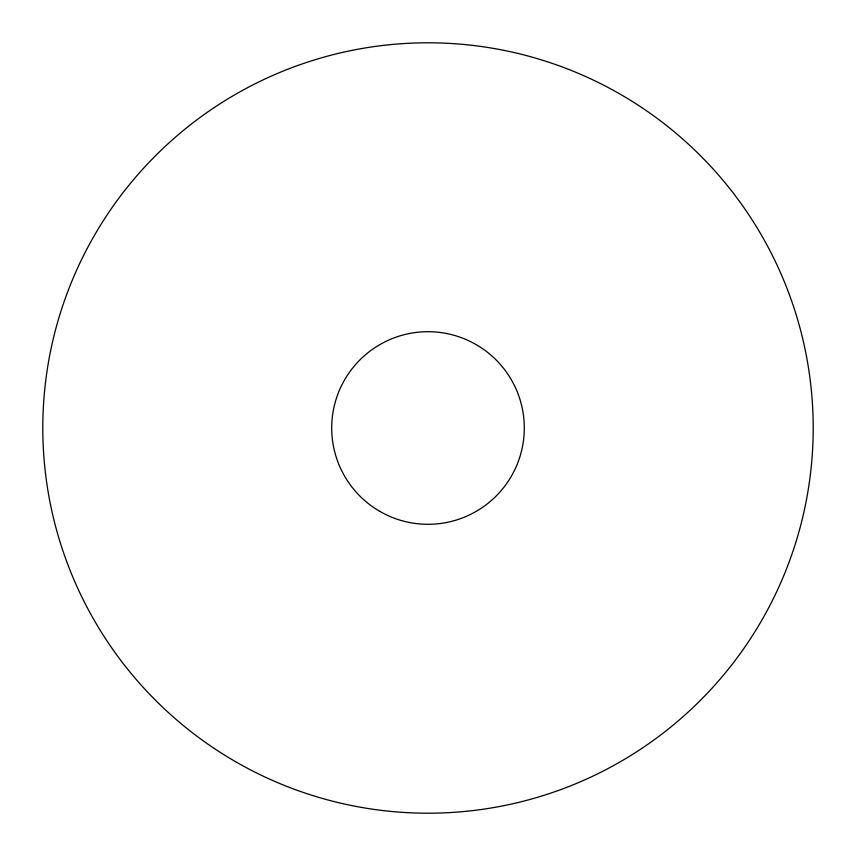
<?xml version="1.0" encoding="UTF-8"?>
<svg xmlns="http://www.w3.org/2000/svg" width="856" height="856" viewBox="0 0 856 856"><rect width="100%" height="100%" fill="white"/><g stroke="black" fill="none" stroke-linecap="round" stroke-linejoin="round"><path stroke-width="1.28" d="M235.4 761.594A385.2 385.2 0 0 0 813.2 428A385.2 385.2 0 0 0 235.4 94.406A385.2 385.2 0 0 0 235.4 761.594M379.85 511.396A96.3 96.3 0 0 0 524.3 428A96.3 96.3 0 0 0 379.85 344.604A96.3 96.3 0 0 0 379.85 511.396"/></g></svg>
